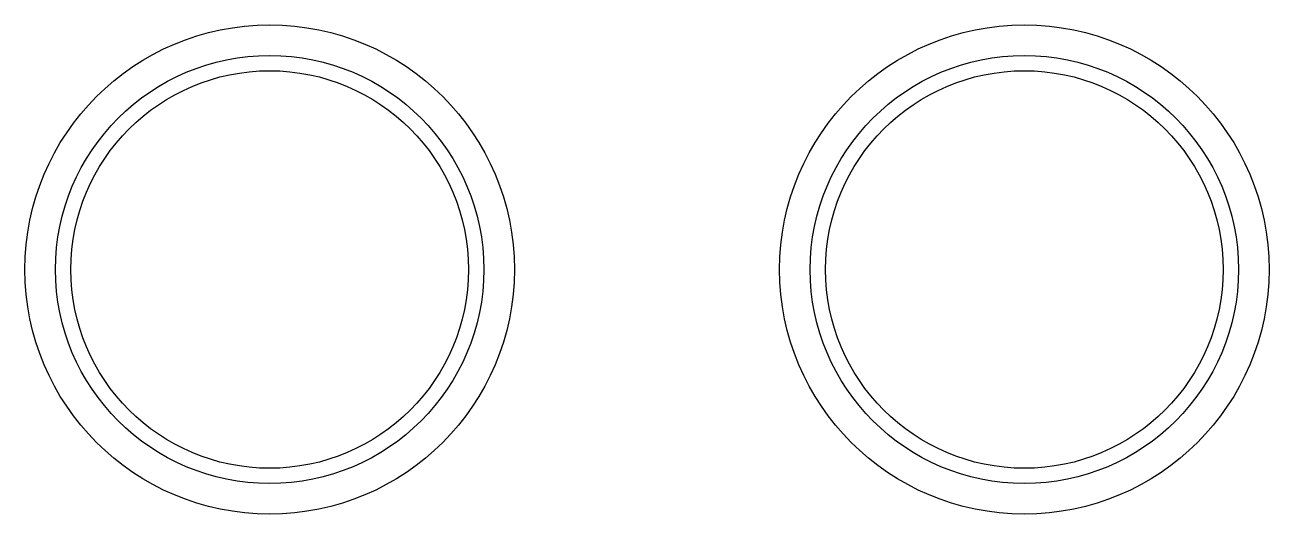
# Model space of a CAD drawing. Header units: millimetres. Extents: x -98 to 24, y -24 to 24.
import ezdxf

# ---------------------------------------------------------------- set-up
doc = ezdxf.new("R2010")
doc.units = ezdxf.units.MM
doc.layers.get('0').update_dxf_attribs({"lineweight": 25, "true_color": 0xffffff})

msp = doc.modelspace()

# ---------------------------------------------------------------- linework, layer by layer
for centre, radius in [((-74, 0), 24), ((0, 0), 24), ((-74, 0), 21), ((0, 0), 21), ((-74, 0), 19.5), ((0, 0), 19.5)]:
    msp.add_circle(centre, radius)

doc.saveas('drawing.dxf')
